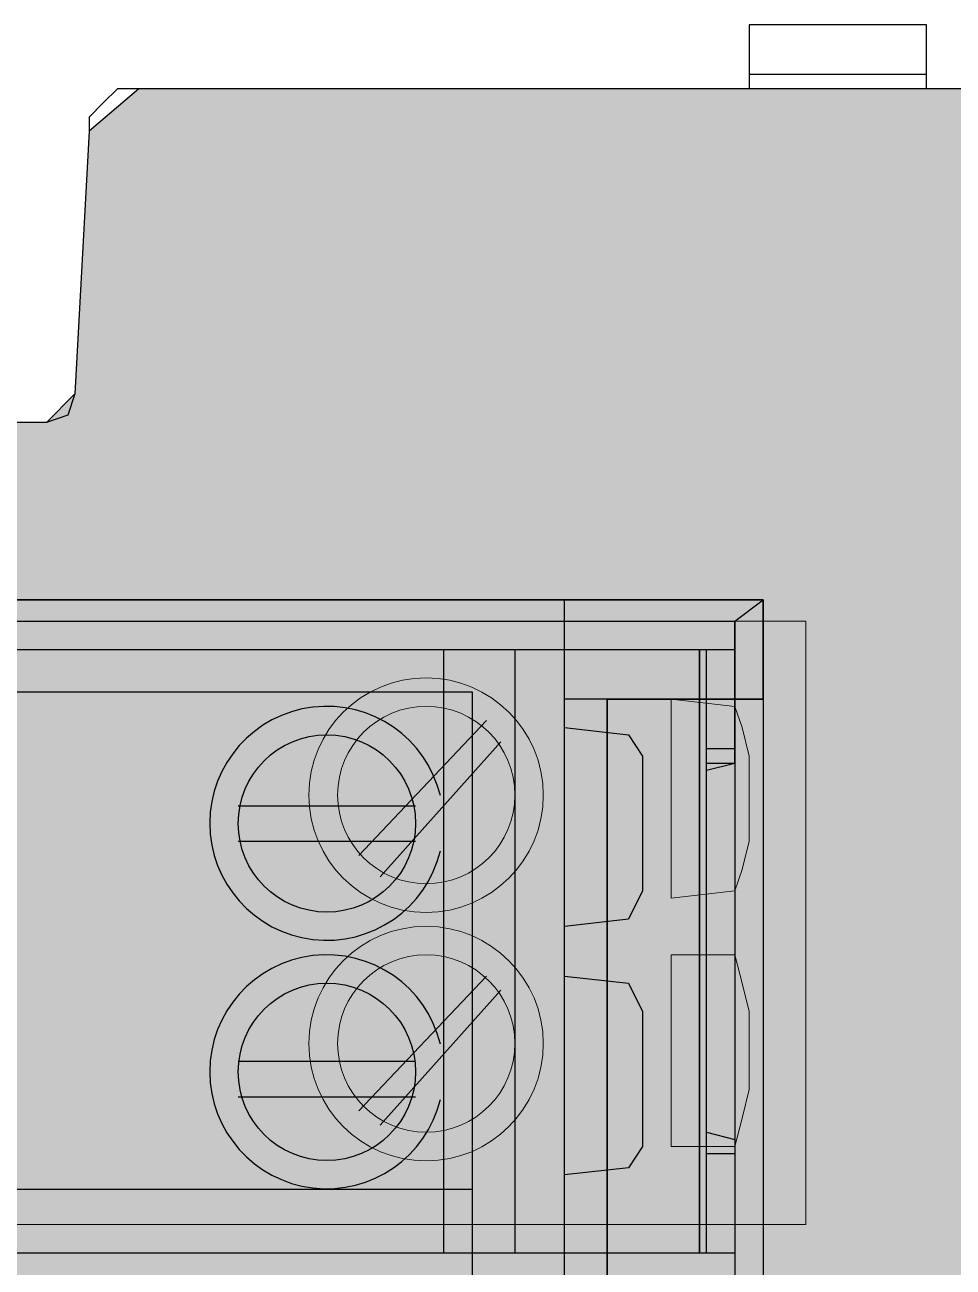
# Model space of a CAD drawing. Extents: x 9438 to 11125, y 1800 to 2873.
# Drawn here: x 11034.61 to 11056.76, y 2723.21 to 2752.85 of the extents above; entities that cross this region are included whole.
import ezdxf

# ---------------------------------------------------------------- set-up
doc = ezdxf.new("R2010")
doc.units = 0
doc.header["$LTSCALE"] = 10
doc.header["$MEASUREMENT"] = 0
doc.layers.add('G02-1-PRDXXXX-E-MRIO-01-P01-01$0$ANNOTATION', color=7, linetype='Continuous')

# ---------------------------------------------------------------- blocks, each defined once
blk = doc.blocks.new('G02-1-PRDXXXX-E-MRIO-01-P01-01$0$DV-54809-ZX-370-003')
at = {"layer": 'G02-1-PRDXXXX-E-MRIO-01-P01-01$0$ANNOTATION', "lineweight": 25}
for points in [[(1618.409, 951.329), (1618.409, 952.853), (1614.175, 952.853), (1614.175, 951.329)], [(1618.409, 951.668), (1614.175, 951.668)], [(1631.279, 951.329), (1599.612, 951.329), (1598.426, 950.313), (1598.088, 944.047), (1597.41, 943.37), (1594.531, 943.37)], [(1631.279, 951.329), (1599.612, 951.329), (1599.104, 951.329), (1598.765, 950.99), (1598.426, 950.652), (1598.426, 950.313), (1598.088, 944.047), (1597.918, 943.539), (1597.41, 943.37), (1523.407, 943.37), (1523.068, 943.539), (1522.899, 944.047), (1522.56, 950.313), (1522.391, 950.652), (1522.221, 950.99), (1521.883, 951.329), (1521.375, 951.329), (1489.877, 951.329), (1491.062, 951.16), (1492.078, 950.99), (1492.078, 933.717)], [(1497.836, 937.951), (1497.836, 938.459), (1498.175, 938.798), (1498.513, 939.136), (1499.021, 939.136), (1614.514, 939.136), (1614.514, 742.19), (1499.021, 742.19), (1499.021, 742.698), (1613.836, 742.698), (1613.836, 746.085)], [(1499.021, 939.136), (1499.021, 938.628), (1613.836, 938.628), (1614.514, 939.136)], [(1609.772, 939.136), (1614.514, 939.136), (1614.514, 936.766), (1609.772, 936.766)], [(1613.159, 935.072), (1613.836, 935.241), (1613.836, 938.628), (1613.836, 742.698), (1612.312, 743.036), (1500.715, 743.036), (1500.715, 743.375)], [(1613.836, 938.628), (1613.836, 938.628)], [(1498.344, 934.733), (1497.836, 934.733), (1497.836, 937.951), (1613.836, 937.951)], [(1606.893, 923.557), (1606.893, 927.113), (1606.893, 928.468), (1606.893, 933.04), (1606.893, 934.395), (1606.893, 937.951)], [(1608.587, 937.951), (1608.587, 923.557)], [(1613.159, 923.557), (1613.159, 937.951)], [(1610.788, 936.766), (1610.788, 743.714)], [(1604.861, 933.04), (1607.909, 936.257)], [(1605.369, 932.532), (1608.248, 935.75)], [(1613.836, 935.58), (1613.159, 935.58)], [(1613.159, 935.241), (1613.836, 935.241)], [(1601.982, 934.225), (1606.216, 934.225)], [(1601.982, 933.379), (1606.216, 933.379)], [(1604.861, 926.944), (1607.909, 930.161)], [(1605.369, 926.605), (1608.248, 929.822)], [(1601.982, 928.129), (1606.216, 928.129)], [(1601.982, 927.282), (1606.216, 927.282)], [(1613.159, 926.436), (1613.836, 926.266), (1613.836, 920.17), (1613.159, 920.17)], [(1613.159, 925.928), (1613.836, 925.928)], [(1557.276, 925.081), (1607.571, 925.081)], [(1498.344, 923.557), (1613.836, 923.557)], [(1610.788, 923.557), (1610.788, 922.879), (1610.788, 923.557)]]:
    blk.add_lwpolyline(points, dxfattribs=at)
for points in [[(1554.905, 741.174), (1614.514, 741.174), (1614.514, 743.714), (1610.788, 743.714), (1610.788, 936.766), (1614.514, 936.766), (1614.514, 939.136), (1554.905, 939.136)], [(1554.905, 741.174), (1609.772, 741.174), (1609.772, 939.136), (1554.905, 939.136)], [(1612.99, 923.557), (1612.99, 937.951)], [(1557.276, 743.544), (1607.571, 743.544), (1607.571, 936.935), (1557.276, 936.935)], [(1611.296, 931.516), (1609.772, 931.347), (1609.772, 936.088), (1611.296, 935.919), (1611.635, 935.411), (1611.635, 934.733), (1611.635, 932.871), (1611.635, 932.193)], [(1611.296, 925.589), (1609.772, 925.42), (1609.772, 930.161), (1611.296, 929.992), (1611.635, 929.314), (1611.635, 928.637), (1611.635, 926.774), (1611.635, 926.097)]]:
    blk.add_lwpolyline(points, close=True, dxfattribs=at)
at = {"layer": 'G02-1-PRDXXXX-E-MRIO-01-P01-01$0$ANNOTATION', "lineweight": 5}
for points in [[(1494.28, 931.347), (1494.28, 933.887), (1494.449, 934.564), (1495.126, 934.733), (1497.328, 934.733), (1497.328, 935.58), (1497.328, 936.596), (1497.328, 937.104), (1497.328, 938.628), (1615.53, 938.628), (1615.53, 924.234), (1497.328, 924.234), (1497.328, 927.96), (1496.143, 927.96), (1497.328, 927.96), (1495.126, 927.96), (1494.449, 928.298), (1494.28, 928.976)], [(1615.53, 924.234), (1615.53, 938.628), (1497.328, 938.628), (1497.328, 924.234)], [(1612.312, 932.024), (1612.312, 936.766), (1613.836, 936.596), (1614.006, 936.088), (1614.175, 935.411), (1614.175, 933.379), (1614.006, 932.701), (1613.836, 932.193)], [(1612.312, 926.097), (1612.312, 930.669), (1613.836, 930.669), (1614.006, 929.992), (1614.175, 929.314), (1614.175, 927.452), (1614.006, 926.774), (1613.836, 926.097)]]:
    blk.add_lwpolyline(points, close=True, dxfattribs=at)
for centre, radius in [((1606.467, 934.477), 2.797), ((1606.471, 934.481), 2.116), ((1606.467, 928.55), 2.797), ((1606.471, 928.554), 2.116)]:
    blk.add_circle(centre, radius, dxfattribs=at)
at = {"layer": 'G02-1-PRDXXXX-E-MRIO-01-P01-01$0$ANNOTATION', "lineweight": 25}
for centre in [(1604.1, 933.803), (1604.1, 927.876)]:
    blk.add_circle(centre, 2.116, dxfattribs=at)
for centre in [(1604.097, 933.806), (1604.097, 927.879)]:
    blk.add_arc(centre, 2.791, 13.6901, 346.3106, dxfattribs=at)
at = {"layer": 'G02-1-PRDXXXX-E-MRIO-01-P01-01$0$ANNOTATION', "color": 7, "true_color": 0xffffff, "transparency": 33554559}
for points in [[(1631.279, 951.329), (1598.426, 950.313), (1633.142, 951.16)], [(1599.612, 951.329), (1598.426, 950.313), (1631.279, 951.329)], [(1633.142, 951.16), (1598.426, 950.313), (1634.327, 949.974)], [(1598.426, 950.313), (1598.088, 944.047), (1634.327, 949.974)], [(1634.327, 949.974), (1598.088, 944.047), (1634.327, 731.352)], [(1598.088, 944.047), (1597.41, 943.37), (1634.327, 731.352)], [(1634.327, 731.352), (1486.659, 731.352), (1594.531, 943.37)], [(1634.327, 731.352), (1597.41, 943.37), (1594.531, 943.37)], [(1554.905, 939.136), (1614.514, 939.136), (1610.788, 936.766)], [(1554.905, 939.136), (1554.905, 741.174), (1610.788, 936.766)], [(1614.514, 939.136), (1610.788, 936.766), (1614.514, 936.766)], [(1610.788, 936.766), (1554.905, 741.174), (1610.788, 743.714)]]:
    blk.add_solid(points, dxfattribs=at)

msp = doc.modelspace()

# ---------------------------------------------------------------- block references
msp.add_blockref('G02-1-PRDXXXX-E-MRIO-01-P01-01$0$DV-54809-ZX-370-003', (9437.718, 1799.996))

doc.saveas('drawing.dxf')
